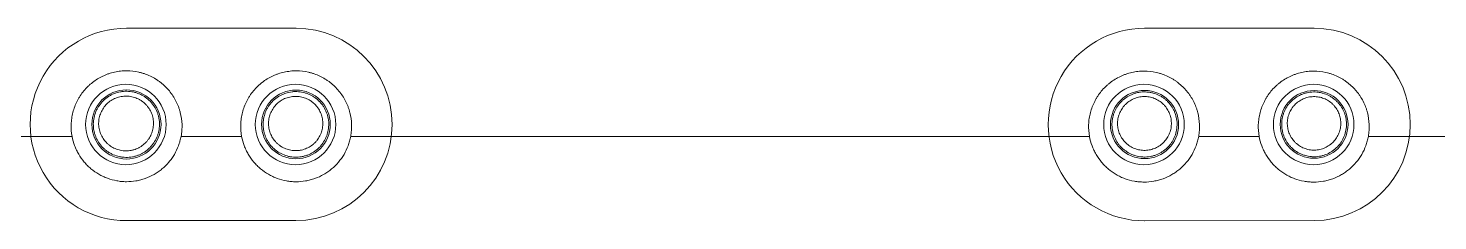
# Model space of a CAD drawing. Header units: inches. Extents: x 3778 to 56227, y -16914 to 35091.
# Drawn here: x 36270.55 to 36295.57, y -5161.05 to -5157.63 of the extents above; entities that cross this region are included whole.
import ezdxf

# ---------------------------------------------------------------- set-up
doc = ezdxf.new("R2010")
doc.units = ezdxf.units.IN
doc.header["$LTSCALE"] = 100
doc.header["$MEASUREMENT"] = 0
doc.layers.add('2-con', color=2, linetype='Continuous')
doc.layers.add('mark-B', color=2, linetype='Continuous', lineweight=20)

# ---------------------------------------------------------------- blocks, each defined once
blk = doc.blocks.new('무풍1way 일반')
at = {"layer": 'mark-B'}
for p, q in [((530.171, -459.67), (533.181, -459.665)), ((548.247, -459.67), (551.257, -459.669)), ((533.183, -463.085), (530.173, -463.084)), ((551.256, -463.086), (548.246, -463.084))]:
    blk.add_line(p, q, dxfattribs=at)
for centre, radius in [((530.18, -461.376), 0.715), ((530.18, -461.376), 0.715), ((530.18, -461.376), 0.715), ((530.18, -461.376), 0.715), ((533.193, -461.376), 0.715), ((533.193, -461.376), 0.715), ((533.193, -461.376), 0.715), ((533.193, -461.376), 0.715), ((548.255, -461.376), 0.715), ((548.255, -461.376), 0.715), ((548.255, -461.376), 0.715), ((548.255, -461.376), 0.715), ((551.267, -461.376), 0.715), ((551.267, -461.376), 0.715), ((551.267, -461.376), 0.715), ((551.267, -461.376), 0.715), ((530.173, -461.377), 0.602), ((533.183, -461.375), 0.605), ((548.248, -461.377), 0.61), ((551.257, -461.377), 0.614)]:
    blk.add_circle(centre, radius, dxfattribs=at)
for centre, radius, start, end in [((530.173, -461.377), 1.707, 90.0843, 269.9808), ((533.183, -461.375), 1.71, 269.9808, 90.0843), ((548.248, -461.377), 1.707, 90.0169, 269.9543), ((551.257, -461.377), 1.709, 269.9543, 90.0169)]:
    blk.add_arc(centre, radius, start, end, dxfattribs=at)
for points, knots in [([(529.21, -461.163), (529.215, -461.135), (529.224, -461.094), (529.236, -461.053), (529.245, -461.026), (529.25, -461.012), (529.274, -460.945), (529.298, -460.894), (529.341, -460.82), (529.364, -460.784), (529.389, -460.75), (529.407, -460.727), (529.416, -460.716), (529.462, -460.661), (529.502, -460.621), (529.567, -460.566), (529.59, -460.548), (529.637, -460.515), (529.661, -460.5), (529.736, -460.457), (529.788, -460.432), (529.869, -460.403), (529.896, -460.394), (529.938, -460.383), (529.952, -460.38), (529.98, -460.373), (529.994, -460.371), (530.065, -460.358), (530.122, -460.353), (530.208, -460.353), (530.237, -460.355), (530.28, -460.358), (530.295, -460.36), (530.323, -460.364), (530.338, -460.366), (530.408, -460.379), (530.464, -460.394), (530.544, -460.423), (530.571, -460.434), (530.623, -460.459), (530.649, -460.472), (530.723, -460.515), (530.769, -460.548), (530.835, -460.603), (530.856, -460.622), (530.896, -460.663), (530.916, -460.684), (530.97, -460.75), (531.003, -460.796), (531.045, -460.87), (531.059, -460.895), (531.083, -460.947), (531.094, -460.973), (531.123, -461.053), (531.138, -461.107), (531.148, -461.163)], [0, 0, 0, 0, 0.03125, 0.046875, 0.046875, 0.0625, 0.0625, 0.125, 0.125, 0.15625, 0.171875, 0.171875, 0.1875, 0.1875, 0.25, 0.25, 0.28125, 0.28125, 0.3125, 0.3125, 0.375, 0.375, 0.40625, 0.40625, 0.421875, 0.421875, 0.4375, 0.4375, 0.5, 0.5, 0.53125, 0.53125, 0.546875, 0.546875, 0.5625, 0.5625, 0.625, 0.625, 0.65625, 0.65625, 0.6875, 0.6875, 0.75, 0.75, 0.78125, 0.78125, 0.8125, 0.8125, 0.875, 0.875, 0.90625, 0.90625, 0.9375, 0.9375, 1, 1, 1, 1]), ([(529.21, -461.163), (529.215, -461.135), (529.224, -461.094), (529.236, -461.053), (529.245, -461.026), (529.25, -461.012), (529.274, -460.945), (529.298, -460.894), (529.341, -460.82), (529.364, -460.784), (529.389, -460.75), (529.407, -460.727), (529.416, -460.716), (529.462, -460.661), (529.502, -460.621), (529.567, -460.566), (529.59, -460.548), (529.637, -460.515), (529.661, -460.5), (529.736, -460.457), (529.788, -460.432), (529.869, -460.403), (529.896, -460.394), (529.938, -460.383), (529.952, -460.38), (529.98, -460.373), (529.994, -460.371), (530.065, -460.358), (530.122, -460.353), (530.208, -460.353), (530.237, -460.355), (530.28, -460.358), (530.295, -460.36), (530.323, -460.364), (530.338, -460.366), (530.408, -460.379), (530.464, -460.394), (530.544, -460.423), (530.571, -460.434), (530.623, -460.459), (530.649, -460.472), (530.723, -460.515), (530.769, -460.548), (530.835, -460.603), (530.856, -460.622), (530.896, -460.663), (530.916, -460.684), (530.97, -460.75), (531.003, -460.796), (531.045, -460.87), (531.059, -460.895), (531.083, -460.947), (531.094, -460.973), (531.123, -461.053), (531.138, -461.107), (531.148, -461.163)], [0, 0, 0, 0, 0.03125, 0.046875, 0.046875, 0.0625, 0.0625, 0.125, 0.125, 0.15625, 0.171875, 0.171875, 0.1875, 0.1875, 0.25, 0.25, 0.28125, 0.28125, 0.3125, 0.3125, 0.375, 0.375, 0.40625, 0.40625, 0.421875, 0.421875, 0.4375, 0.4375, 0.5, 0.5, 0.53125, 0.53125, 0.546875, 0.546875, 0.5625, 0.5625, 0.625, 0.625, 0.65625, 0.65625, 0.6875, 0.6875, 0.75, 0.75, 0.78125, 0.78125, 0.8125, 0.8125, 0.875, 0.875, 0.90625, 0.90625, 0.9375, 0.9375, 1, 1, 1, 1]), ([(532.222, -461.163), (532.227, -461.135), (532.237, -461.094), (532.249, -461.053), (532.257, -461.026), (532.262, -461.012), (532.286, -460.945), (532.311, -460.894), (532.353, -460.82), (532.376, -460.784), (532.401, -460.75), (532.419, -460.727), (532.428, -460.716), (532.474, -460.661), (532.514, -460.621), (532.58, -460.566), (532.602, -460.548), (532.649, -460.516), (532.674, -460.5), (532.748, -460.457), (532.8, -460.433), (532.881, -460.403), (532.908, -460.395), (532.95, -460.383), (532.964, -460.38), (532.992, -460.374), (533.007, -460.371), (533.077, -460.358), (533.134, -460.353), (533.22, -460.354), (533.249, -460.355), (533.292, -460.359), (533.307, -460.36), (533.336, -460.364), (533.35, -460.366), (533.42, -460.379), (533.476, -460.394), (533.556, -460.423), (533.583, -460.434), (533.635, -460.459), (533.661, -460.472), (533.735, -460.515), (533.781, -460.548), (533.847, -460.603), (533.868, -460.623), (533.908, -460.663), (533.928, -460.684), (533.982, -460.75), (534.015, -460.796), (534.057, -460.87), (534.071, -460.895), (534.095, -460.947), (534.106, -460.973), (534.135, -461.053), (534.15, -461.107), (534.16, -461.163)], [0, 0, 0, 0, 0.03125, 0.046875, 0.046875, 0.0625, 0.0625, 0.125, 0.125, 0.15625, 0.171875, 0.171875, 0.1875, 0.1875, 0.25, 0.25, 0.28125, 0.28125, 0.3125, 0.3125, 0.375, 0.375, 0.40625, 0.40625, 0.421875, 0.421875, 0.4375, 0.4375, 0.5, 0.5, 0.53125, 0.53125, 0.546875, 0.546875, 0.5625, 0.5625, 0.625, 0.625, 0.65625, 0.65625, 0.6875, 0.6875, 0.75, 0.75, 0.78125, 0.78125, 0.8125, 0.8125, 0.875, 0.875, 0.90625, 0.90625, 0.9375, 0.9375, 1, 1, 1, 1]), ([(532.222, -461.163), (532.227, -461.135), (532.237, -461.094), (532.249, -461.053), (532.257, -461.026), (532.262, -461.012), (532.286, -460.945), (532.311, -460.894), (532.353, -460.82), (532.376, -460.784), (532.401, -460.75), (532.419, -460.727), (532.428, -460.716), (532.474, -460.661), (532.514, -460.621), (532.58, -460.566), (532.602, -460.548), (532.649, -460.516), (532.674, -460.5), (532.748, -460.457), (532.8, -460.433), (532.881, -460.403), (532.908, -460.395), (532.95, -460.383), (532.964, -460.38), (532.992, -460.374), (533.007, -460.371), (533.077, -460.358), (533.134, -460.353), (533.22, -460.354), (533.249, -460.355), (533.292, -460.359), (533.307, -460.36), (533.336, -460.364), (533.35, -460.366), (533.42, -460.379), (533.476, -460.394), (533.556, -460.423), (533.583, -460.434), (533.635, -460.459), (533.661, -460.472), (533.735, -460.515), (533.781, -460.548), (533.847, -460.603), (533.868, -460.623), (533.908, -460.663), (533.928, -460.684), (533.982, -460.75), (534.015, -460.796), (534.057, -460.87), (534.071, -460.895), (534.095, -460.947), (534.106, -460.973), (534.135, -461.053), (534.15, -461.107), (534.16, -461.163)], [0, 0, 0, 0, 0.03125, 0.046875, 0.046875, 0.0625, 0.0625, 0.125, 0.125, 0.15625, 0.171875, 0.171875, 0.1875, 0.1875, 0.25, 0.25, 0.28125, 0.28125, 0.3125, 0.3125, 0.375, 0.375, 0.40625, 0.40625, 0.421875, 0.421875, 0.4375, 0.4375, 0.5, 0.5, 0.53125, 0.53125, 0.546875, 0.546875, 0.5625, 0.5625, 0.625, 0.625, 0.65625, 0.65625, 0.6875, 0.6875, 0.75, 0.75, 0.78125, 0.78125, 0.8125, 0.8125, 0.875, 0.875, 0.90625, 0.90625, 0.9375, 0.9375, 1, 1, 1, 1]), ([(547.276, -461.163), (547.282, -461.135), (547.291, -461.094), (547.303, -461.053), (547.312, -461.026), (547.317, -461.012), (547.342, -460.945), (547.366, -460.894), (547.409, -460.821), (547.425, -460.797), (547.458, -460.751), (547.475, -460.728), (547.531, -460.662), (547.571, -460.622), (547.637, -460.568), (547.66, -460.551), (547.695, -460.526), (547.707, -460.518), (547.731, -460.503), (547.744, -460.495), (547.806, -460.46), (547.858, -460.436), (547.938, -460.407), (547.965, -460.399), (548.007, -460.388), (548.021, -460.384), (548.049, -460.378), (548.063, -460.376), (548.134, -460.364), (548.191, -460.359), (548.276, -460.359), (548.305, -460.361), (548.362, -460.366), (548.39, -460.37), (548.474, -460.385), (548.529, -460.4), (548.609, -460.429), (548.635, -460.44), (548.687, -460.464), (548.713, -460.478), (548.786, -460.52), (548.832, -460.553), (548.897, -460.607), (548.918, -460.626), (548.959, -460.667), (548.978, -460.688), (549.033, -460.752), (549.065, -460.798), (549.108, -460.871), (549.121, -460.896), (549.146, -460.948), (549.157, -460.974), (549.186, -461.053), (549.201, -461.107), (549.212, -461.163)], [0, 0, 0, 0, 0.03125, 0.046875, 0.046875, 0.0625, 0.0625, 0.125, 0.125, 0.15625, 0.15625, 0.1875, 0.1875, 0.25, 0.25, 0.28125, 0.28125, 0.296875, 0.296875, 0.3125, 0.3125, 0.375, 0.375, 0.40625, 0.40625, 0.421875, 0.421875, 0.4375, 0.4375, 0.5, 0.5, 0.53125, 0.53125, 0.5625, 0.5625, 0.625, 0.625, 0.65625, 0.65625, 0.6875, 0.6875, 0.75, 0.75, 0.78125, 0.78125, 0.8125, 0.8125, 0.875, 0.875, 0.90625, 0.90625, 0.9375, 0.9375, 1, 1, 1, 1]), ([(547.276, -461.163), (547.282, -461.135), (547.291, -461.094), (547.303, -461.053), (547.312, -461.026), (547.317, -461.012), (547.342, -460.945), (547.366, -460.894), (547.409, -460.821), (547.425, -460.797), (547.458, -460.751), (547.475, -460.728), (547.531, -460.662), (547.571, -460.622), (547.637, -460.568), (547.66, -460.551), (547.695, -460.526), (547.707, -460.518), (547.731, -460.503), (547.744, -460.495), (547.806, -460.46), (547.858, -460.436), (547.938, -460.407), (547.965, -460.399), (548.007, -460.388), (548.021, -460.384), (548.049, -460.378), (548.063, -460.376), (548.134, -460.364), (548.191, -460.359), (548.276, -460.359), (548.305, -460.361), (548.362, -460.366), (548.39, -460.37), (548.474, -460.385), (548.529, -460.4), (548.609, -460.429), (548.635, -460.44), (548.687, -460.464), (548.713, -460.478), (548.786, -460.52), (548.832, -460.553), (548.897, -460.607), (548.918, -460.626), (548.959, -460.667), (548.978, -460.688), (549.033, -460.752), (549.065, -460.798), (549.108, -460.871), (549.121, -460.896), (549.146, -460.948), (549.157, -460.974), (549.186, -461.053), (549.201, -461.107), (549.212, -461.163)], [0, 0, 0, 0, 0.03125, 0.046875, 0.046875, 0.0625, 0.0625, 0.125, 0.125, 0.15625, 0.15625, 0.1875, 0.1875, 0.25, 0.25, 0.28125, 0.28125, 0.296875, 0.296875, 0.3125, 0.3125, 0.375, 0.375, 0.40625, 0.40625, 0.421875, 0.421875, 0.4375, 0.4375, 0.5, 0.5, 0.53125, 0.53125, 0.5625, 0.5625, 0.625, 0.625, 0.65625, 0.65625, 0.6875, 0.6875, 0.75, 0.75, 0.78125, 0.78125, 0.8125, 0.8125, 0.875, 0.875, 0.90625, 0.90625, 0.9375, 0.9375, 1, 1, 1, 1]), ([(550.287, -461.163), (550.292, -461.135), (550.302, -461.094), (550.314, -461.053), (550.323, -461.026), (550.328, -461.012), (550.353, -460.945), (550.377, -460.894), (550.42, -460.821), (550.436, -460.797), (550.469, -460.751), (550.486, -460.728), (550.542, -460.662), (550.582, -460.623), (550.648, -460.568), (550.671, -460.551), (550.706, -460.526), (550.718, -460.518), (550.743, -460.503), (550.755, -460.496), (550.817, -460.46), (550.869, -460.437), (550.949, -460.408), (550.977, -460.399), (551.018, -460.388), (551.033, -460.385), (551.061, -460.379), (551.075, -460.376), (551.145, -460.364), (551.202, -460.36), (551.287, -460.36), (551.316, -460.361), (551.373, -460.367), (551.401, -460.371), (551.485, -460.386), (551.54, -460.401), (551.62, -460.43), (551.646, -460.441), (551.698, -460.465), (551.723, -460.478), (551.797, -460.521), (551.843, -460.553), (551.908, -460.608), (551.929, -460.627), (551.969, -460.667), (551.988, -460.688), (552.043, -460.753), (552.075, -460.799), (552.118, -460.871), (552.131, -460.897), (552.156, -460.948), (552.167, -460.974), (552.196, -461.053), (552.211, -461.107), (552.222, -461.163)], [0, 0, 0, 0, 0.03125, 0.046875, 0.046875, 0.0625, 0.0625, 0.125, 0.125, 0.15625, 0.15625, 0.1875, 0.1875, 0.25, 0.25, 0.28125, 0.28125, 0.296875, 0.296875, 0.3125, 0.3125, 0.375, 0.375, 0.40625, 0.40625, 0.421875, 0.421875, 0.4375, 0.4375, 0.5, 0.5, 0.53125, 0.53125, 0.5625, 0.5625, 0.625, 0.625, 0.65625, 0.65625, 0.6875, 0.6875, 0.75, 0.75, 0.78125, 0.78125, 0.8125, 0.8125, 0.875, 0.875, 0.90625, 0.90625, 0.9375, 0.9375, 1, 1, 1, 1]), ([(550.287, -461.163), (550.292, -461.135), (550.302, -461.094), (550.314, -461.053), (550.323, -461.026), (550.328, -461.012), (550.353, -460.945), (550.377, -460.894), (550.42, -460.821), (550.436, -460.797), (550.469, -460.751), (550.486, -460.728), (550.542, -460.662), (550.582, -460.623), (550.648, -460.568), (550.671, -460.551), (550.706, -460.526), (550.718, -460.518), (550.743, -460.503), (550.755, -460.496), (550.817, -460.46), (550.869, -460.437), (550.949, -460.408), (550.977, -460.399), (551.018, -460.388), (551.033, -460.385), (551.061, -460.379), (551.075, -460.376), (551.145, -460.364), (551.202, -460.36), (551.287, -460.36), (551.316, -460.361), (551.373, -460.367), (551.401, -460.371), (551.485, -460.386), (551.54, -460.401), (551.62, -460.43), (551.646, -460.441), (551.698, -460.465), (551.723, -460.478), (551.797, -460.521), (551.843, -460.553), (551.908, -460.608), (551.929, -460.627), (551.969, -460.667), (551.988, -460.688), (552.043, -460.753), (552.075, -460.799), (552.118, -460.871), (552.131, -460.897), (552.156, -460.948), (552.167, -460.974), (552.196, -461.053), (552.211, -461.107), (552.222, -461.163)], [0, 0, 0, 0, 0.03125, 0.046875, 0.046875, 0.0625, 0.0625, 0.125, 0.125, 0.15625, 0.15625, 0.1875, 0.1875, 0.25, 0.25, 0.28125, 0.28125, 0.296875, 0.296875, 0.3125, 0.3125, 0.375, 0.375, 0.40625, 0.40625, 0.421875, 0.421875, 0.4375, 0.4375, 0.5, 0.5, 0.53125, 0.53125, 0.5625, 0.5625, 0.625, 0.625, 0.65625, 0.65625, 0.6875, 0.6875, 0.75, 0.75, 0.78125, 0.78125, 0.8125, 0.8125, 0.875, 0.875, 0.90625, 0.90625, 0.9375, 0.9375, 1, 1, 1, 1]), ([(529.734, -461.75), (529.71, -461.721), (529.689, -461.69), (529.661, -461.641), (529.653, -461.624), (529.638, -461.589), (529.631, -461.571), (529.614, -461.518), (529.606, -461.482), (529.6, -461.426), (529.599, -461.407), (529.598, -461.369), (529.599, -461.351), (529.603, -461.295), (529.61, -461.258), (529.63, -461.185), (529.644, -461.151), (529.669, -461.101), (529.679, -461.084), (529.699, -461.053), (529.71, -461.037), (529.745, -460.993), (529.771, -460.966), (529.814, -460.929), (529.829, -460.917), (529.86, -460.896), (529.876, -460.886), (529.925, -460.858), (529.96, -460.843), (530.014, -460.825), (530.032, -460.82), (530.069, -460.812), (530.106, -460.806), (530.144, -460.803), (530.172, -460.803), (530.182, -460.803), (530.201, -460.804), (530.21, -460.804), (530.258, -460.808), (530.295, -460.815), (530.349, -460.83), (530.367, -460.836), (530.394, -460.847), (530.403, -460.85), (530.42, -460.858), (530.428, -460.862), (530.47, -460.884), (530.502, -460.904), (530.546, -460.94), (530.56, -460.952), (530.588, -460.979), (530.6, -460.992), (530.625, -461.021), (530.636, -461.036), (530.658, -461.067), (530.668, -461.083), (530.695, -461.132), (530.71, -461.167), (530.727, -461.22), (530.732, -461.239), (530.74, -461.275), (530.746, -461.312), (530.748, -461.349), (530.749, -461.387), (530.748, -461.406), (530.744, -461.462), (530.737, -461.498), (530.722, -461.552), (530.716, -461.57), (530.702, -461.605), (530.694, -461.623), (530.669, -461.673), (530.649, -461.704), (530.614, -461.749), (530.601, -461.763), (530.575, -461.79), (530.562, -461.803), (530.519, -461.84), (530.488, -461.861), (530.438, -461.889), (530.421, -461.898), (530.387, -461.913), (530.352, -461.926), (530.315, -461.936), (530.278, -461.944), (530.259, -461.947), (530.203, -461.954), (530.165, -461.955), (530.118, -461.951), (530.109, -461.95), (530.09, -461.947), (530.08, -461.946), (530.052, -461.941), (530.034, -461.936), (529.979, -461.921), (529.944, -461.907), (529.902, -461.885), (529.894, -461.881), (529.877, -461.871), (529.853, -461.856), (529.815, -461.829), (529.787, -461.804), (529.76, -461.778), (529.747, -461.764), (529.734, -461.75)], [0, 0, 0, 0, 0.03125, 0.03125, 0.046875, 0.046875, 0.0625, 0.0625, 0.09375, 0.09375, 0.109375, 0.109375, 0.125, 0.125, 0.15625, 0.15625, 0.1875, 0.1875, 0.203125, 0.203125, 0.21875, 0.21875, 0.25, 0.25, 0.265625, 0.265625, 0.28125, 0.28125, 0.3125, 0.3125, 0.328125, 0.328125, 0.34375, 0.359375, 0.359375, 0.367188, 0.367188, 0.375, 0.375, 0.40625, 0.40625, 0.421875, 0.421875, 0.429688, 0.429688, 0.4375, 0.4375, 0.46875, 0.46875, 0.484375, 0.484375, 0.5, 0.5, 0.515625, 0.515625, 0.53125, 0.53125, 0.5625, 0.5625, 0.578125, 0.578125, 0.59375, 0.609375, 0.609375, 0.625, 0.625, 0.65625, 0.65625, 0.671875, 0.671875, 0.6875, 0.6875, 0.71875, 0.71875, 0.734375, 0.734375, 0.75, 0.75, 0.78125, 0.78125, 0.796875, 0.796875, 0.8125, 0.828125, 0.828125, 0.84375, 0.84375, 0.875, 0.875, 0.882813, 0.882813, 0.890625, 0.890625, 0.90625, 0.90625, 0.9375, 0.9375, 0.945313, 0.945313, 0.953125, 0.96875, 0.984375, 0.984375, 1, 1, 1, 1]), ([(529.811, -461.703), (529.822, -461.715), (529.832, -461.726), (529.855, -461.748), (529.878, -461.768), (529.903, -461.786), (529.929, -461.803), (529.943, -461.811), (529.985, -461.833), (530.014, -461.844), (530.059, -461.857), (530.074, -461.861), (530.105, -461.866), (530.121, -461.868), (530.167, -461.872), (530.199, -461.871), (530.245, -461.866), (530.261, -461.863), (530.292, -461.856), (530.322, -461.848), (530.351, -461.837), (530.379, -461.825), (530.393, -461.817), (530.435, -461.794), (530.46, -461.776), (530.495, -461.746), (530.506, -461.735), (530.528, -461.713), (530.538, -461.701), (530.567, -461.664), (530.584, -461.638), (530.605, -461.597), (530.611, -461.583), (530.622, -461.554), (530.627, -461.539), (530.64, -461.495), (530.645, -461.464), (530.649, -461.418), (530.649, -461.403), (530.648, -461.372), (530.646, -461.341), (530.641, -461.311), (530.635, -461.281), (530.631, -461.266), (530.617, -461.221), (530.604, -461.193), (530.582, -461.153), (530.574, -461.139), (530.556, -461.114), (530.547, -461.101), (530.527, -461.078), (530.516, -461.066), (530.494, -461.044), (530.482, -461.034), (530.445, -461.005), (530.419, -460.988), (530.378, -460.967), (530.363, -460.96), (530.334, -460.949), (530.319, -460.944), (530.274, -460.931), (530.244, -460.925), (530.196, -460.921), (530.181, -460.921), (530.149, -460.922), (530.118, -460.924), (530.087, -460.929), (530.057, -460.936), (530.041, -460.94), (529.997, -460.954), (529.968, -460.967), (529.928, -460.99), (529.914, -460.998), (529.889, -461.016), (529.876, -461.026), (529.841, -461.056), (529.82, -461.079), (529.791, -461.115), (529.782, -461.128), (529.765, -461.154), (529.757, -461.168), (529.737, -461.209), (529.725, -461.238), (529.709, -461.298), (529.703, -461.328), (529.7, -461.374), (529.699, -461.389), (529.7, -461.42), (529.701, -461.436), (529.706, -461.482), (529.713, -461.512), (529.727, -461.556), (529.732, -461.57), (529.744, -461.599), (529.751, -461.613), (529.774, -461.653), (529.791, -461.679), (529.811, -461.703)], [0, 0, 0, 0, 0.015625, 0.015625, 0.03125, 0.046875, 0.046875, 0.0625, 0.0625, 0.09375, 0.09375, 0.109375, 0.109375, 0.125, 0.125, 0.15625, 0.15625, 0.171875, 0.171875, 0.1875, 0.203125, 0.203125, 0.21875, 0.21875, 0.25, 0.25, 0.265625, 0.265625, 0.28125, 0.28125, 0.3125, 0.3125, 0.328125, 0.328125, 0.34375, 0.34375, 0.375, 0.375, 0.390625, 0.390625, 0.40625, 0.421875, 0.421875, 0.4375, 0.4375, 0.46875, 0.46875, 0.484375, 0.484375, 0.5, 0.5, 0.515625, 0.515625, 0.53125, 0.53125, 0.5625, 0.5625, 0.578125, 0.578125, 0.59375, 0.59375, 0.625, 0.625, 0.640625, 0.640625, 0.65625, 0.671875, 0.671875, 0.6875, 0.6875, 0.71875, 0.71875, 0.734375, 0.734375, 0.75, 0.75, 0.78125, 0.78125, 0.796875, 0.796875, 0.8125, 0.8125, 0.84375, 0.84375, 0.875, 0.875, 0.890625, 0.890625, 0.90625, 0.90625, 0.9375, 0.9375, 0.953125, 0.953125, 0.96875, 0.96875, 1, 1, 1, 1]), ([(532.744, -461.752), (532.719, -461.723), (532.698, -461.692), (532.67, -461.643), (532.662, -461.626), (532.646, -461.591), (532.64, -461.573), (532.622, -461.52), (532.614, -461.483), (532.607, -461.427), (532.606, -461.408), (532.605, -461.37), (532.606, -461.352), (532.61, -461.296), (532.616, -461.259), (532.636, -461.185), (532.65, -461.15), (532.675, -461.1), (532.685, -461.084), (532.705, -461.052), (532.716, -461.036), (532.751, -460.991), (532.777, -460.964), (532.82, -460.927), (532.835, -460.915), (532.866, -460.893), (532.882, -460.883), (532.931, -460.855), (532.966, -460.839), (533.02, -460.821), (533.039, -460.816), (533.076, -460.808), (533.113, -460.802), (533.151, -460.799), (533.18, -460.798), (533.189, -460.798), (533.208, -460.799), (533.218, -460.799), (533.266, -460.803), (533.303, -460.809), (533.358, -460.825), (533.376, -460.831), (533.402, -460.841), (533.411, -460.845), (533.429, -460.853), (533.437, -460.857), (533.479, -460.878), (533.511, -460.899), (533.556, -460.934), (533.57, -460.946), (533.598, -460.973), (533.611, -460.986), (533.636, -461.015), (533.647, -461.031), (533.669, -461.062), (533.679, -461.078), (533.706, -461.127), (533.721, -461.161), (533.739, -461.215), (533.744, -461.233), (533.752, -461.27), (533.758, -461.307), (533.761, -461.345), (533.762, -461.382), (533.762, -461.401), (533.757, -461.458), (533.751, -461.495), (533.736, -461.549), (533.73, -461.567), (533.716, -461.602), (533.708, -461.62), (533.683, -461.67), (533.663, -461.702), (533.628, -461.747), (533.616, -461.761), (533.589, -461.789), (533.576, -461.802), (533.533, -461.839), (533.502, -461.861), (533.452, -461.889), (533.435, -461.897), (533.4, -461.913), (533.365, -461.926), (533.329, -461.937), (533.291, -461.945), (533.272, -461.948), (533.216, -461.955), (533.178, -461.956), (533.13, -461.952), (533.121, -461.951), (533.102, -461.949), (533.092, -461.948), (533.064, -461.943), (533.046, -461.938), (532.991, -461.923), (532.956, -461.909), (532.913, -461.888), (532.905, -461.883), (532.888, -461.874), (532.864, -461.859), (532.825, -461.832), (532.797, -461.807), (532.769, -461.781), (532.756, -461.767), (532.744, -461.752)], [0, 0, 0, 0, 0.03125, 0.03125, 0.046875, 0.046875, 0.0625, 0.0625, 0.09375, 0.09375, 0.109375, 0.109375, 0.125, 0.125, 0.15625, 0.15625, 0.1875, 0.1875, 0.203125, 0.203125, 0.21875, 0.21875, 0.25, 0.25, 0.265625, 0.265625, 0.28125, 0.28125, 0.3125, 0.3125, 0.328125, 0.328125, 0.34375, 0.359375, 0.359375, 0.367188, 0.367188, 0.375, 0.375, 0.40625, 0.40625, 0.421875, 0.421875, 0.429688, 0.429688, 0.4375, 0.4375, 0.46875, 0.46875, 0.484375, 0.484375, 0.5, 0.5, 0.515625, 0.515625, 0.53125, 0.53125, 0.5625, 0.5625, 0.578125, 0.578125, 0.59375, 0.609375, 0.609375, 0.625, 0.625, 0.65625, 0.65625, 0.671875, 0.671875, 0.6875, 0.6875, 0.71875, 0.71875, 0.734375, 0.734375, 0.75, 0.75, 0.78125, 0.78125, 0.796875, 0.796875, 0.8125, 0.828125, 0.828125, 0.84375, 0.84375, 0.875, 0.875, 0.882813, 0.882813, 0.890625, 0.890625, 0.90625, 0.90625, 0.9375, 0.9375, 0.945313, 0.945313, 0.953125, 0.96875, 0.984375, 0.984375, 1, 1, 1, 1]), ([(532.821, -461.705), (532.831, -461.717), (532.842, -461.728), (532.864, -461.75), (532.888, -461.77), (532.913, -461.788), (532.94, -461.805), (532.954, -461.813), (532.996, -461.835), (533.025, -461.846), (533.07, -461.859), (533.086, -461.862), (533.117, -461.868), (533.133, -461.87), (533.18, -461.873), (533.211, -461.872), (533.258, -461.867), (533.274, -461.864), (533.305, -461.857), (533.335, -461.849), (533.364, -461.837), (533.393, -461.824), (533.407, -461.817), (533.448, -461.794), (533.474, -461.776), (533.509, -461.745), (533.52, -461.734), (533.542, -461.711), (533.552, -461.699), (533.581, -461.662), (533.598, -461.636), (533.618, -461.594), (533.625, -461.58), (533.636, -461.551), (533.641, -461.536), (533.653, -461.491), (533.658, -461.461), (533.662, -461.414), (533.662, -461.399), (533.662, -461.367), (533.659, -461.337), (533.654, -461.306), (533.648, -461.276), (533.643, -461.261), (533.629, -461.216), (533.616, -461.188), (533.594, -461.147), (533.585, -461.134), (533.568, -461.108), (533.558, -461.096), (533.538, -461.072), (533.527, -461.061), (533.504, -461.039), (533.492, -461.028), (533.455, -460.999), (533.429, -460.982), (533.387, -460.961), (533.373, -460.955), (533.343, -460.943), (533.328, -460.938), (533.283, -460.925), (533.252, -460.92), (533.204, -460.916), (533.189, -460.916), (533.157, -460.917), (533.126, -460.919), (533.095, -460.924), (533.064, -460.931), (533.049, -460.936), (533.004, -460.951), (532.975, -460.963), (532.934, -460.987), (532.921, -460.995), (532.895, -461.013), (532.883, -461.023), (532.847, -461.054), (532.826, -461.076), (532.797, -461.114), (532.788, -461.126), (532.771, -461.153), (532.764, -461.166), (532.743, -461.208), (532.732, -461.237), (532.715, -461.297), (532.71, -461.328), (532.707, -461.374), (532.706, -461.39), (532.707, -461.421), (532.708, -461.436), (532.714, -461.483), (532.72, -461.513), (532.735, -461.557), (532.74, -461.572), (532.753, -461.6), (532.76, -461.614), (532.783, -461.655), (532.8, -461.681), (532.821, -461.705)], [0, 0, 0, 0, 0.015625, 0.015625, 0.03125, 0.046875, 0.046875, 0.0625, 0.0625, 0.09375, 0.09375, 0.109375, 0.109375, 0.125, 0.125, 0.15625, 0.15625, 0.171875, 0.171875, 0.1875, 0.203125, 0.203125, 0.21875, 0.21875, 0.25, 0.25, 0.265625, 0.265625, 0.28125, 0.28125, 0.3125, 0.3125, 0.328125, 0.328125, 0.34375, 0.34375, 0.375, 0.375, 0.390625, 0.390625, 0.40625, 0.421875, 0.421875, 0.4375, 0.4375, 0.46875, 0.46875, 0.484375, 0.484375, 0.5, 0.5, 0.515625, 0.515625, 0.53125, 0.53125, 0.5625, 0.5625, 0.578125, 0.578125, 0.59375, 0.59375, 0.625, 0.625, 0.640625, 0.640625, 0.65625, 0.671875, 0.671875, 0.6875, 0.6875, 0.71875, 0.71875, 0.734375, 0.734375, 0.75, 0.75, 0.78125, 0.78125, 0.796875, 0.796875, 0.8125, 0.8125, 0.84375, 0.84375, 0.875, 0.875, 0.890625, 0.890625, 0.90625, 0.90625, 0.9375, 0.9375, 0.953125, 0.953125, 0.96875, 0.96875, 1, 1, 1, 1]), ([(547.888, -461.836), (547.858, -461.812), (547.83, -461.785), (547.793, -461.742), (547.781, -461.727), (547.759, -461.696), (547.749, -461.68), (547.722, -461.63), (547.706, -461.595), (547.689, -461.541), (547.684, -461.523), (547.675, -461.486), (547.672, -461.467), (547.665, -461.411), (547.664, -461.373), (547.67, -461.296), (547.677, -461.259), (547.692, -461.204), (547.698, -461.186), (547.711, -461.151), (547.719, -461.133), (547.745, -461.082), (547.765, -461.05), (547.8, -461.005), (547.813, -460.99), (547.84, -460.962), (547.853, -460.949), (547.897, -460.912), (547.928, -460.89), (547.978, -460.861), (547.995, -460.853), (548.03, -460.837), (548.066, -460.824), (548.103, -460.814), (548.131, -460.807), (548.14, -460.805), (548.159, -460.802), (548.169, -460.801), (548.217, -460.795), (548.255, -460.794), (548.312, -460.799), (548.331, -460.801), (548.359, -460.806), (548.369, -460.808), (548.387, -460.812), (548.397, -460.815), (548.442, -460.827), (548.478, -460.841), (548.529, -460.867), (548.546, -460.877), (548.578, -460.897), (548.593, -460.909), (548.624, -460.932), (548.638, -460.945), (548.666, -460.971), (548.679, -460.985), (548.715, -461.028), (548.737, -461.059), (548.765, -461.109), (548.774, -461.126), (548.789, -461.161), (548.802, -461.196), (548.812, -461.233), (548.821, -461.27), (548.824, -461.289), (548.831, -461.346), (548.832, -461.383), (548.828, -461.44), (548.825, -461.459), (548.819, -461.497), (548.814, -461.515), (548.799, -461.57), (548.786, -461.606), (548.76, -461.657), (548.75, -461.674), (548.73, -461.706), (548.719, -461.721), (548.684, -461.766), (548.658, -461.794), (548.599, -461.844), (548.568, -461.866), (548.518, -461.894), (548.501, -461.903), (548.466, -461.918), (548.448, -461.925), (548.393, -461.943), (548.356, -461.952), (548.308, -461.957), (548.299, -461.958), (548.28, -461.96), (548.27, -461.96), (548.241, -461.961), (548.222, -461.96), (548.165, -461.956), (548.128, -461.949), (548.081, -461.936), (548.072, -461.933), (548.054, -461.927), (548.027, -461.917), (547.984, -461.898), (547.951, -461.879), (547.918, -461.859), (547.903, -461.847), (547.888, -461.836)], [0, 0, 0, 0, 0.03125, 0.03125, 0.046875, 0.046875, 0.0625, 0.0625, 0.09375, 0.09375, 0.109375, 0.109375, 0.125, 0.125, 0.15625, 0.15625, 0.1875, 0.1875, 0.203125, 0.203125, 0.21875, 0.21875, 0.25, 0.25, 0.265625, 0.265625, 0.28125, 0.28125, 0.3125, 0.3125, 0.328125, 0.328125, 0.34375, 0.359375, 0.359375, 0.367187, 0.367187, 0.375, 0.375, 0.40625, 0.40625, 0.421875, 0.421875, 0.429687, 0.429687, 0.4375, 0.4375, 0.46875, 0.46875, 0.484375, 0.484375, 0.5, 0.5, 0.515625, 0.515625, 0.53125, 0.53125, 0.5625, 0.5625, 0.578125, 0.578125, 0.59375, 0.609375, 0.609375, 0.625, 0.625, 0.65625, 0.65625, 0.671875, 0.671875, 0.6875, 0.6875, 0.71875, 0.71875, 0.734375, 0.734375, 0.75, 0.75, 0.78125, 0.78125, 0.8125, 0.8125, 0.828125, 0.828125, 0.84375, 0.84375, 0.875, 0.875, 0.882812, 0.882812, 0.890625, 0.890625, 0.90625, 0.90625, 0.9375, 0.9375, 0.945312, 0.945312, 0.953125, 0.96875, 0.984375, 0.984375, 1, 1, 1, 1]), ([(547.954, -461.772), (547.967, -461.782), (547.98, -461.791), (548.007, -461.808), (548.034, -461.824), (548.063, -461.837), (548.092, -461.848), (548.107, -461.853), (548.153, -461.866), (548.184, -461.872), (548.231, -461.875), (548.247, -461.876), (548.279, -461.875), (548.295, -461.874), (548.342, -461.868), (548.373, -461.861), (548.419, -461.846), (548.434, -461.841), (548.463, -461.828), (548.477, -461.821), (548.518, -461.797), (548.544, -461.779), (548.592, -461.737), (548.614, -461.714), (548.643, -461.677), (548.652, -461.664), (548.669, -461.637), (548.677, -461.623), (548.698, -461.581), (548.709, -461.552), (548.722, -461.506), (548.725, -461.491), (548.731, -461.46), (548.733, -461.444), (548.736, -461.397), (548.735, -461.366), (548.73, -461.319), (548.727, -461.303), (548.72, -461.273), (548.712, -461.243), (548.701, -461.213), (548.688, -461.185), (548.681, -461.171), (548.658, -461.129), (548.64, -461.104), (548.609, -461.068), (548.599, -461.057), (548.576, -461.035), (548.564, -461.024), (548.539, -461.005), (548.526, -460.996), (548.5, -460.978), (548.486, -460.971), (548.443, -460.949), (548.414, -460.938), (548.368, -460.925), (548.353, -460.921), (548.322, -460.916), (548.306, -460.914), (548.259, -460.91), (548.227, -460.911), (548.187, -460.915), (548.179, -460.917), (548.164, -460.919), (548.14, -460.924), (548.102, -460.934), (548.073, -460.946), (548.043, -460.959), (548.029, -460.966), (547.988, -460.989), (547.962, -461.008), (547.926, -461.039), (547.914, -461.05), (547.892, -461.073), (547.882, -461.085), (547.853, -461.122), (547.836, -461.149), (547.815, -461.191), (547.808, -461.206), (547.797, -461.235), (547.792, -461.25), (547.78, -461.296), (547.774, -461.326), (547.77, -461.39), (547.771, -461.421), (547.776, -461.467), (547.779, -461.483), (547.786, -461.513), (547.79, -461.529), (547.805, -461.574), (547.817, -461.602), (547.84, -461.643), (547.848, -461.656), (547.867, -461.682), (547.876, -461.695), (547.907, -461.731), (547.929, -461.752), (547.954, -461.772)], [0, 0, 0, 0, 0.015625, 0.015625, 0.03125, 0.046875, 0.046875, 0.0625, 0.0625, 0.09375, 0.09375, 0.109375, 0.109375, 0.125, 0.125, 0.15625, 0.15625, 0.171875, 0.171875, 0.1875, 0.1875, 0.21875, 0.21875, 0.25, 0.25, 0.265625, 0.265625, 0.28125, 0.28125, 0.3125, 0.3125, 0.328125, 0.328125, 0.34375, 0.34375, 0.375, 0.375, 0.390625, 0.390625, 0.40625, 0.421875, 0.421875, 0.4375, 0.4375, 0.46875, 0.46875, 0.484375, 0.484375, 0.5, 0.5, 0.515625, 0.515625, 0.53125, 0.53125, 0.5625, 0.5625, 0.578125, 0.578125, 0.59375, 0.59375, 0.625, 0.625, 0.632813, 0.632813, 0.640625, 0.65625, 0.671875, 0.671875, 0.6875, 0.6875, 0.71875, 0.71875, 0.734375, 0.734375, 0.75, 0.75, 0.78125, 0.78125, 0.796875, 0.796875, 0.8125, 0.8125, 0.84375, 0.84375, 0.875, 0.875, 0.890625, 0.890625, 0.90625, 0.90625, 0.9375, 0.9375, 0.953125, 0.953125, 0.96875, 0.96875, 1, 1, 1, 1]), ([(550.924, -461.862), (550.893, -461.84), (550.863, -461.815), (550.823, -461.774), (550.811, -461.759), (550.787, -461.729), (550.775, -461.714), (550.744, -461.666), (550.727, -461.632), (550.705, -461.578), (550.699, -461.56), (550.689, -461.523), (550.684, -461.505), (550.674, -461.449), (550.67, -461.411), (550.671, -461.333), (550.675, -461.295), (550.687, -461.239), (550.692, -461.221), (550.704, -461.184), (550.71, -461.166), (550.733, -461.113), (550.751, -461.079), (550.784, -461.032), (550.796, -461.016), (550.821, -460.987), (550.834, -460.972), (550.875, -460.932), (550.905, -460.908), (550.953, -460.876), (550.97, -460.866), (551.005, -460.849), (551.04, -460.833), (551.076, -460.82), (551.104, -460.812), (551.113, -460.81), (551.132, -460.805), (551.141, -460.803), (551.189, -460.794), (551.227, -460.791), (551.285, -460.792), (551.304, -460.793), (551.333, -460.796), (551.343, -460.798), (551.362, -460.801), (551.371, -460.803), (551.418, -460.813), (551.455, -460.824), (551.508, -460.847), (551.525, -460.856), (551.559, -460.875), (551.575, -460.885), (551.607, -460.907), (551.623, -460.918), (551.652, -460.943), (551.666, -460.956), (551.706, -460.997), (551.729, -461.027), (551.761, -461.076), (551.771, -461.092), (551.788, -461.126), (551.804, -461.161), (551.816, -461.197), (551.827, -461.234), (551.831, -461.253), (551.842, -461.309), (551.845, -461.347), (551.845, -461.404), (551.843, -461.424), (551.839, -461.462), (551.836, -461.481), (551.824, -461.537), (551.813, -461.574), (551.79, -461.627), (551.782, -461.644), (551.763, -461.678), (551.753, -461.694), (551.721, -461.742), (551.696, -461.771), (551.64, -461.826), (551.61, -461.85), (551.562, -461.881), (551.545, -461.891), (551.511, -461.909), (551.493, -461.917), (551.44, -461.938), (551.403, -461.949), (551.355, -461.958), (551.346, -461.959), (551.327, -461.962), (551.317, -461.963), (551.288, -461.965), (551.269, -461.966), (551.211, -461.965), (551.173, -461.961), (551.125, -461.951), (551.116, -461.948), (551.097, -461.943), (551.07, -461.935), (551.025, -461.918), (550.99, -461.902), (550.957, -461.883), (550.94, -461.873), (550.924, -461.862)], [0, 0, 0, 0, 0.03125, 0.03125, 0.046875, 0.046875, 0.0625, 0.0625, 0.09375, 0.09375, 0.109375, 0.109375, 0.125, 0.125, 0.15625, 0.15625, 0.1875, 0.1875, 0.203125, 0.203125, 0.21875, 0.21875, 0.25, 0.25, 0.265625, 0.265625, 0.28125, 0.28125, 0.3125, 0.3125, 0.328125, 0.328125, 0.34375, 0.359375, 0.359375, 0.367187, 0.367187, 0.375, 0.375, 0.40625, 0.40625, 0.421875, 0.421875, 0.429687, 0.429687, 0.4375, 0.4375, 0.46875, 0.46875, 0.484375, 0.484375, 0.5, 0.5, 0.515625, 0.515625, 0.53125, 0.53125, 0.5625, 0.5625, 0.578125, 0.578125, 0.59375, 0.609375, 0.609375, 0.625, 0.625, 0.65625, 0.65625, 0.671875, 0.671875, 0.6875, 0.6875, 0.71875, 0.71875, 0.734375, 0.734375, 0.75, 0.75, 0.78125, 0.78125, 0.8125, 0.8125, 0.828125, 0.828125, 0.84375, 0.84375, 0.875, 0.875, 0.882812, 0.882812, 0.890625, 0.890625, 0.90625, 0.90625, 0.9375, 0.9375, 0.945313, 0.945313, 0.953125, 0.96875, 0.984375, 0.984375, 1, 1, 1, 1]), ([(550.987, -461.794), (551, -461.803), (551.014, -461.812), (551.042, -461.827), (551.07, -461.841), (551.1, -461.852), (551.13, -461.862), (551.146, -461.866), (551.193, -461.876), (551.225, -461.88), (551.272, -461.881), (551.288, -461.88), (551.321, -461.877), (551.337, -461.875), (551.384, -461.866), (551.414, -461.858), (551.459, -461.84), (551.474, -461.833), (551.502, -461.818), (551.516, -461.81), (551.556, -461.784), (551.581, -461.764), (551.627, -461.719), (551.648, -461.694), (551.675, -461.655), (551.683, -461.641), (551.698, -461.613), (551.705, -461.599), (551.724, -461.555), (551.734, -461.524), (551.743, -461.478), (551.746, -461.462), (551.749, -461.43), (551.75, -461.414), (551.751, -461.367), (551.748, -461.336), (551.739, -461.289), (551.735, -461.273), (551.727, -461.243), (551.716, -461.213), (551.703, -461.184), (551.689, -461.156), (551.681, -461.142), (551.655, -461.102), (551.635, -461.077), (551.602, -461.043), (551.591, -461.033), (551.566, -461.012), (551.553, -461.002), (551.527, -460.984), (551.514, -460.976), (551.486, -460.96), (551.471, -460.953), (551.427, -460.934), (551.397, -460.924), (551.35, -460.914), (551.334, -460.912), (551.302, -460.908), (551.286, -460.907), (551.239, -460.906), (551.207, -460.909), (551.167, -460.917), (551.159, -460.918), (551.143, -460.922), (551.12, -460.928), (551.082, -460.941), (551.053, -460.954), (551.025, -460.969), (551.011, -460.977), (550.971, -461.004), (550.946, -461.024), (550.912, -461.057), (550.901, -461.069), (550.88, -461.094), (550.87, -461.107), (550.843, -461.146), (550.828, -461.174), (550.809, -461.218), (550.804, -461.233), (550.794, -461.263), (550.79, -461.279), (550.781, -461.325), (550.777, -461.357), (550.777, -461.421), (550.779, -461.452), (550.788, -461.499), (550.792, -461.514), (550.8, -461.544), (550.806, -461.56), (550.823, -461.604), (550.838, -461.632), (550.864, -461.671), (550.873, -461.684), (550.893, -461.709), (550.903, -461.721), (550.936, -461.755), (550.961, -461.776), (550.987, -461.794)], [0, 0, 0, 0, 0.015625, 0.015625, 0.03125, 0.046875, 0.046875, 0.0625, 0.0625, 0.09375, 0.09375, 0.109375, 0.109375, 0.125, 0.125, 0.15625, 0.15625, 0.171875, 0.171875, 0.1875, 0.1875, 0.21875, 0.21875, 0.25, 0.25, 0.265625, 0.265625, 0.28125, 0.28125, 0.3125, 0.3125, 0.328125, 0.328125, 0.34375, 0.34375, 0.375, 0.375, 0.390625, 0.390625, 0.40625, 0.421875, 0.421875, 0.4375, 0.4375, 0.46875, 0.46875, 0.484375, 0.484375, 0.5, 0.5, 0.515625, 0.515625, 0.53125, 0.53125, 0.5625, 0.5625, 0.578125, 0.578125, 0.59375, 0.59375, 0.625, 0.625, 0.632812, 0.632812, 0.640625, 0.65625, 0.671875, 0.671875, 0.6875, 0.6875, 0.71875, 0.71875, 0.734375, 0.734375, 0.75, 0.75, 0.78125, 0.78125, 0.796875, 0.796875, 0.8125, 0.8125, 0.84375, 0.84375, 0.875, 0.875, 0.890625, 0.890625, 0.90625, 0.90625, 0.9375, 0.9375, 0.953125, 0.953125, 0.96875, 0.96875, 1, 1, 1, 1]), ([(531.148, -461.163), (531.161, -461.234), (531.166, -461.304), (531.162, -461.411), (531.158, -461.446), (531.151, -461.5), (531.148, -461.517), (531.14, -461.553), (531.136, -461.57), (531.114, -461.656), (531.089, -461.723), (531.048, -461.803), (531.039, -461.819), (531.021, -461.85), (531.012, -461.865), (530.982, -461.91), (530.94, -461.967), (530.891, -462.02), (530.852, -462.058), (530.839, -462.07), (530.812, -462.094), (530.798, -462.105), (530.727, -462.161), (530.665, -462.198), (530.584, -462.237), (530.567, -462.244), (530.533, -462.258), (530.516, -462.264), (530.465, -462.282), (530.395, -462.302), (530.324, -462.314), (530.27, -462.32), (530.252, -462.321), (530.216, -462.323), (530.197, -462.324), (530.106, -462.324), (530.035, -462.316), (529.946, -462.296), (529.929, -462.292), (529.894, -462.282), (529.876, -462.276), (529.825, -462.258), (529.758, -462.231), (529.695, -462.197), (529.649, -462.169), (529.634, -462.159), (529.604, -462.138), (529.589, -462.127), (529.518, -462.072), (529.467, -462.022), (529.409, -461.953), (529.398, -461.939), (529.377, -461.91), (529.366, -461.895), (529.337, -461.85), (529.301, -461.788), (529.272, -461.723), (529.253, -461.673), (529.247, -461.656), (529.236, -461.622), (529.231, -461.605), (529.208, -461.518), (529.198, -461.448), (529.194, -461.359), (529.194, -461.341), (529.195, -461.306), (529.195, -461.288), (529.199, -461.234), (529.204, -461.198), (529.21, -461.163)], [0, 0, 0, 0, 0.0625, 0.0625, 0.09375, 0.09375, 0.109375, 0.109375, 0.125, 0.125, 0.1875, 0.1875, 0.203125, 0.203125, 0.21875, 0.21875, 0.25, 0.28125, 0.28125, 0.296875, 0.296875, 0.3125, 0.3125, 0.375, 0.375, 0.390625, 0.390625, 0.40625, 0.40625, 0.4375, 0.46875, 0.46875, 0.484375, 0.484375, 0.5, 0.5, 0.5625, 0.5625, 0.578125, 0.578125, 0.59375, 0.59375, 0.625, 0.65625, 0.65625, 0.671875, 0.671875, 0.6875, 0.6875, 0.75, 0.75, 0.765625, 0.765625, 0.78125, 0.78125, 0.8125, 0.84375, 0.84375, 0.859375, 0.859375, 0.875, 0.875, 0.9375, 0.9375, 0.953125, 0.953125, 0.96875, 0.96875, 1, 1, 1, 1]), ([(531.148, -461.163), (531.161, -461.234), (531.166, -461.304), (531.162, -461.411), (531.158, -461.446), (531.151, -461.5), (531.148, -461.517), (531.14, -461.553), (531.136, -461.57), (531.114, -461.656), (531.089, -461.723), (531.048, -461.803), (531.039, -461.819), (531.021, -461.85), (531.012, -461.865), (530.982, -461.91), (530.94, -461.967), (530.891, -462.02), (530.852, -462.058), (530.839, -462.07), (530.812, -462.094), (530.798, -462.105), (530.727, -462.161), (530.665, -462.198), (530.584, -462.237), (530.567, -462.244), (530.533, -462.258), (530.516, -462.264), (530.465, -462.282), (530.395, -462.302), (530.324, -462.314), (530.27, -462.32), (530.252, -462.321), (530.216, -462.323), (530.197, -462.324), (530.106, -462.324), (530.035, -462.316), (529.946, -462.296), (529.929, -462.292), (529.894, -462.282), (529.876, -462.276), (529.825, -462.258), (529.758, -462.231), (529.695, -462.197), (529.649, -462.169), (529.634, -462.159), (529.604, -462.138), (529.589, -462.127), (529.518, -462.072), (529.467, -462.022), (529.409, -461.953), (529.398, -461.939), (529.377, -461.91), (529.366, -461.895), (529.337, -461.85), (529.301, -461.788), (529.272, -461.723), (529.253, -461.673), (529.247, -461.656), (529.236, -461.622), (529.231, -461.605), (529.208, -461.518), (529.198, -461.448), (529.194, -461.359), (529.194, -461.341), (529.195, -461.306), (529.195, -461.288), (529.199, -461.234), (529.204, -461.198), (529.21, -461.163)], [0, 0, 0, 0, 0.0625, 0.0625, 0.09375, 0.09375, 0.109375, 0.109375, 0.125, 0.125, 0.1875, 0.1875, 0.203125, 0.203125, 0.21875, 0.21875, 0.25, 0.28125, 0.28125, 0.296875, 0.296875, 0.3125, 0.3125, 0.375, 0.375, 0.390625, 0.390625, 0.40625, 0.40625, 0.4375, 0.46875, 0.46875, 0.484375, 0.484375, 0.5, 0.5, 0.5625, 0.5625, 0.578125, 0.578125, 0.59375, 0.59375, 0.625, 0.65625, 0.65625, 0.671875, 0.671875, 0.6875, 0.6875, 0.75, 0.75, 0.765625, 0.765625, 0.78125, 0.78125, 0.8125, 0.84375, 0.84375, 0.859375, 0.859375, 0.875, 0.875, 0.9375, 0.9375, 0.953125, 0.953125, 0.96875, 0.96875, 1, 1, 1, 1]), ([(534.16, -461.163), (534.173, -461.234), (534.178, -461.304), (534.174, -461.411), (534.171, -461.447), (534.163, -461.5), (534.16, -461.518), (534.152, -461.553), (534.148, -461.57), (534.126, -461.656), (534.101, -461.723), (534.06, -461.803), (534.051, -461.819), (534.033, -461.85), (534.024, -461.865), (533.994, -461.91), (533.952, -461.968), (533.903, -462.02), (533.864, -462.058), (533.851, -462.07), (533.824, -462.094), (533.81, -462.106), (533.739, -462.161), (533.677, -462.199), (533.596, -462.237), (533.579, -462.245), (533.545, -462.258), (533.528, -462.265), (533.477, -462.282), (533.407, -462.302), (533.336, -462.314), (533.282, -462.32), (533.264, -462.321), (533.227, -462.323), (533.209, -462.324), (533.118, -462.324), (533.047, -462.316), (532.958, -462.296), (532.941, -462.292), (532.906, -462.282), (532.888, -462.276), (532.837, -462.259), (532.77, -462.231), (532.707, -462.197), (532.661, -462.169), (532.645, -462.159), (532.616, -462.138), (532.601, -462.128), (532.53, -462.072), (532.478, -462.022), (532.421, -461.953), (532.41, -461.939), (532.389, -461.91), (532.378, -461.895), (532.349, -461.85), (532.313, -461.789), (532.284, -461.723), (532.265, -461.673), (532.259, -461.657), (532.248, -461.622), (532.243, -461.605), (532.22, -461.518), (532.21, -461.448), (532.206, -461.359), (532.206, -461.341), (532.207, -461.306), (532.207, -461.288), (532.211, -461.234), (532.216, -461.198), (532.222, -461.163)], [0, 0, 0, 0, 0.0625, 0.0625, 0.09375, 0.09375, 0.109375, 0.109375, 0.125, 0.125, 0.1875, 0.1875, 0.203125, 0.203125, 0.21875, 0.21875, 0.25, 0.28125, 0.28125, 0.296875, 0.296875, 0.3125, 0.3125, 0.375, 0.375, 0.390625, 0.390625, 0.40625, 0.40625, 0.4375, 0.46875, 0.46875, 0.484375, 0.484375, 0.5, 0.5, 0.5625, 0.5625, 0.578125, 0.578125, 0.59375, 0.59375, 0.625, 0.65625, 0.65625, 0.671875, 0.671875, 0.6875, 0.6875, 0.75, 0.75, 0.765625, 0.765625, 0.78125, 0.78125, 0.8125, 0.84375, 0.84375, 0.859375, 0.859375, 0.875, 0.875, 0.9375, 0.9375, 0.953125, 0.953125, 0.96875, 0.96875, 1, 1, 1, 1]), ([(534.16, -461.163), (534.173, -461.234), (534.178, -461.304), (534.174, -461.411), (534.171, -461.447), (534.163, -461.5), (534.16, -461.518), (534.152, -461.553), (534.148, -461.57), (534.126, -461.656), (534.101, -461.723), (534.06, -461.803), (534.051, -461.819), (534.033, -461.85), (534.024, -461.865), (533.994, -461.91), (533.952, -461.968), (533.903, -462.02), (533.864, -462.058), (533.851, -462.07), (533.824, -462.094), (533.81, -462.106), (533.739, -462.161), (533.677, -462.199), (533.596, -462.237), (533.579, -462.245), (533.545, -462.258), (533.528, -462.265), (533.477, -462.282), (533.407, -462.302), (533.336, -462.314), (533.282, -462.32), (533.264, -462.321), (533.227, -462.323), (533.209, -462.324), (533.118, -462.324), (533.047, -462.316), (532.958, -462.296), (532.941, -462.292), (532.906, -462.282), (532.888, -462.276), (532.837, -462.259), (532.77, -462.231), (532.707, -462.197), (532.661, -462.169), (532.645, -462.159), (532.616, -462.138), (532.601, -462.128), (532.53, -462.072), (532.478, -462.022), (532.421, -461.953), (532.41, -461.939), (532.389, -461.91), (532.378, -461.895), (532.349, -461.85), (532.313, -461.789), (532.284, -461.723), (532.265, -461.673), (532.259, -461.657), (532.248, -461.622), (532.243, -461.605), (532.22, -461.518), (532.21, -461.448), (532.206, -461.359), (532.206, -461.341), (532.207, -461.306), (532.207, -461.288), (532.211, -461.234), (532.216, -461.198), (532.222, -461.163)], [0, 0, 0, 0, 0.0625, 0.0625, 0.09375, 0.09375, 0.109375, 0.109375, 0.125, 0.125, 0.1875, 0.1875, 0.203125, 0.203125, 0.21875, 0.21875, 0.25, 0.28125, 0.28125, 0.296875, 0.296875, 0.3125, 0.3125, 0.375, 0.375, 0.390625, 0.390625, 0.40625, 0.40625, 0.4375, 0.46875, 0.46875, 0.484375, 0.484375, 0.5, 0.5, 0.5625, 0.5625, 0.578125, 0.578125, 0.59375, 0.59375, 0.625, 0.65625, 0.65625, 0.671875, 0.671875, 0.6875, 0.6875, 0.75, 0.75, 0.765625, 0.765625, 0.78125, 0.78125, 0.8125, 0.84375, 0.84375, 0.859375, 0.859375, 0.875, 0.875, 0.9375, 0.9375, 0.953125, 0.953125, 0.96875, 0.96875, 1, 1, 1, 1]), ([(547.276, -461.163), (546.73, -461.163), (546.184, -461.163), (545.091, -461.163), (544.545, -461.163), (542.905, -461.163), (541.812, -461.163), (539.626, -461.163), (538.533, -461.163), (536.893, -461.163), (536.347, -461.163), (535.527, -461.163), (535.253, -461.163), (534.707, -461.163), (534.433, -461.163), (534.16, -461.163)], [0, 0, 0, 0, 0.125, 0.125, 0.25, 0.25, 0.5, 0.5, 0.75, 0.75, 0.875, 0.875, 0.9375, 0.9375, 1, 1, 1, 1]), ([(547.276, -461.163), (546.73, -461.163), (546.184, -461.163), (545.091, -461.163), (544.545, -461.163), (542.905, -461.163), (541.812, -461.163), (539.626, -461.163), (538.533, -461.163), (536.893, -461.163), (536.347, -461.163), (535.527, -461.163), (535.253, -461.163), (534.707, -461.163), (534.433, -461.163), (534.16, -461.163)], [0, 0, 0, 0, 0.125, 0.125, 0.25, 0.25, 0.5, 0.5, 0.75, 0.75, 0.875, 0.875, 0.9375, 0.9375, 1, 1, 1, 1]), ([(549.212, -461.163), (549.225, -461.234), (549.23, -461.305), (549.227, -461.412), (549.224, -461.448), (549.216, -461.502), (549.213, -461.519), (549.206, -461.555), (549.202, -461.572), (549.18, -461.659), (549.155, -461.726), (549.113, -461.807), (549.105, -461.823), (549.087, -461.854), (549.077, -461.87), (549.047, -461.915), (549.005, -461.973), (548.956, -462.026), (548.917, -462.064), (548.903, -462.076), (548.876, -462.1), (548.862, -462.111), (548.79, -462.167), (548.729, -462.205), (548.647, -462.243), (548.63, -462.25), (548.596, -462.264), (548.579, -462.27), (548.527, -462.288), (548.458, -462.307), (548.386, -462.319), (548.332, -462.325), (548.314, -462.327), (548.277, -462.328), (548.259, -462.329), (548.169, -462.328), (548.097, -462.32), (548.009, -462.3), (547.991, -462.296), (547.956, -462.286), (547.939, -462.28), (547.888, -462.262), (547.821, -462.235), (547.758, -462.201), (547.712, -462.172), (547.697, -462.162), (547.667, -462.142), (547.652, -462.131), (547.582, -462.075), (547.53, -462.026), (547.462, -461.942), (547.44, -461.913), (547.401, -461.853), (547.365, -461.791), (547.336, -461.726), (547.317, -461.676), (547.311, -461.659), (547.301, -461.624), (547.296, -461.607), (547.273, -461.52), (547.263, -461.45), (547.26, -461.36), (547.26, -461.342), (547.26, -461.306), (547.261, -461.288), (547.265, -461.234), (547.27, -461.198), (547.276, -461.163)], [0, 0, 0, 0, 0.0625, 0.0625, 0.09375, 0.09375, 0.109375, 0.109375, 0.125, 0.125, 0.1875, 0.1875, 0.203125, 0.203125, 0.21875, 0.21875, 0.25, 0.28125, 0.28125, 0.296875, 0.296875, 0.3125, 0.3125, 0.375, 0.375, 0.390625, 0.390625, 0.40625, 0.40625, 0.4375, 0.46875, 0.46875, 0.484375, 0.484375, 0.5, 0.5, 0.5625, 0.5625, 0.578125, 0.578125, 0.59375, 0.59375, 0.625, 0.65625, 0.65625, 0.671875, 0.671875, 0.6875, 0.6875, 0.75, 0.75, 0.78125, 0.78125, 0.8125, 0.84375, 0.84375, 0.859375, 0.859375, 0.875, 0.875, 0.9375, 0.9375, 0.953125, 0.953125, 0.96875, 0.96875, 1, 1, 1, 1]), ([(549.212, -461.163), (549.225, -461.234), (549.23, -461.305), (549.227, -461.412), (549.224, -461.448), (549.216, -461.502), (549.213, -461.519), (549.206, -461.555), (549.202, -461.572), (549.18, -461.659), (549.155, -461.726), (549.113, -461.807), (549.105, -461.823), (549.087, -461.854), (549.077, -461.87), (549.047, -461.915), (549.005, -461.973), (548.956, -462.026), (548.917, -462.064), (548.903, -462.076), (548.876, -462.1), (548.862, -462.111), (548.79, -462.167), (548.729, -462.205), (548.647, -462.243), (548.63, -462.25), (548.596, -462.264), (548.579, -462.27), (548.527, -462.288), (548.458, -462.307), (548.386, -462.319), (548.332, -462.325), (548.314, -462.327), (548.277, -462.328), (548.259, -462.329), (548.169, -462.328), (548.097, -462.32), (548.009, -462.3), (547.991, -462.296), (547.956, -462.286), (547.939, -462.28), (547.888, -462.262), (547.821, -462.235), (547.758, -462.201), (547.712, -462.172), (547.697, -462.162), (547.667, -462.142), (547.652, -462.131), (547.582, -462.075), (547.53, -462.026), (547.462, -461.942), (547.44, -461.913), (547.401, -461.853), (547.365, -461.791), (547.336, -461.726), (547.317, -461.676), (547.311, -461.659), (547.301, -461.624), (547.296, -461.607), (547.273, -461.52), (547.263, -461.45), (547.26, -461.36), (547.26, -461.342), (547.26, -461.306), (547.261, -461.288), (547.265, -461.234), (547.27, -461.198), (547.276, -461.163)], [0, 0, 0, 0, 0.0625, 0.0625, 0.09375, 0.09375, 0.109375, 0.109375, 0.125, 0.125, 0.1875, 0.1875, 0.203125, 0.203125, 0.21875, 0.21875, 0.25, 0.28125, 0.28125, 0.296875, 0.296875, 0.3125, 0.3125, 0.375, 0.375, 0.390625, 0.390625, 0.40625, 0.40625, 0.4375, 0.46875, 0.46875, 0.484375, 0.484375, 0.5, 0.5, 0.5625, 0.5625, 0.578125, 0.578125, 0.59375, 0.59375, 0.625, 0.65625, 0.65625, 0.671875, 0.671875, 0.6875, 0.6875, 0.75, 0.75, 0.78125, 0.78125, 0.8125, 0.84375, 0.84375, 0.859375, 0.859375, 0.875, 0.875, 0.9375, 0.9375, 0.953125, 0.953125, 0.96875, 0.96875, 1, 1, 1, 1]), ([(552.222, -461.163), (552.235, -461.234), (552.241, -461.305), (552.237, -461.412), (552.234, -461.448), (552.227, -461.502), (552.224, -461.52), (552.217, -461.555), (552.213, -461.573), (552.19, -461.659), (552.165, -461.727), (552.124, -461.807), (552.115, -461.823), (552.097, -461.855), (552.088, -461.87), (552.058, -461.915), (552.015, -461.973), (551.966, -462.027), (551.927, -462.064), (551.914, -462.077), (551.886, -462.101), (551.872, -462.112), (551.801, -462.168), (551.739, -462.205), (551.657, -462.244), (551.64, -462.251), (551.606, -462.265), (551.589, -462.271), (551.537, -462.289), (551.468, -462.308), (551.396, -462.32), (551.342, -462.326), (551.324, -462.327), (551.287, -462.329), (551.269, -462.33), (551.179, -462.329), (551.107, -462.321), (551.019, -462.301), (551.001, -462.296), (550.966, -462.286), (550.949, -462.281), (550.898, -462.263), (550.831, -462.236), (550.768, -462.201), (550.722, -462.173), (550.707, -462.163), (550.677, -462.142), (550.663, -462.131), (550.592, -462.076), (550.541, -462.026), (550.472, -461.943), (550.451, -461.914), (550.411, -461.854), (550.376, -461.792), (550.347, -461.726), (550.328, -461.676), (550.322, -461.659), (550.311, -461.625), (550.306, -461.607), (550.283, -461.521), (550.273, -461.45), (550.27, -461.36), (550.27, -461.342), (550.271, -461.306), (550.272, -461.288), (550.276, -461.234), (550.28, -461.198), (550.287, -461.163)], [0, 0, 0, 0, 0.0625, 0.0625, 0.09375, 0.09375, 0.109375, 0.109375, 0.125, 0.125, 0.1875, 0.1875, 0.203125, 0.203125, 0.21875, 0.21875, 0.25, 0.28125, 0.28125, 0.296875, 0.296875, 0.3125, 0.3125, 0.375, 0.375, 0.390625, 0.390625, 0.40625, 0.40625, 0.4375, 0.46875, 0.46875, 0.484375, 0.484375, 0.5, 0.5, 0.5625, 0.5625, 0.578125, 0.578125, 0.59375, 0.59375, 0.625, 0.65625, 0.65625, 0.671875, 0.671875, 0.6875, 0.6875, 0.75, 0.75, 0.78125, 0.78125, 0.8125, 0.84375, 0.84375, 0.859375, 0.859375, 0.875, 0.875, 0.9375, 0.9375, 0.953125, 0.953125, 0.96875, 0.96875, 1, 1, 1, 1]), ([(552.222, -461.163), (552.235, -461.234), (552.241, -461.305), (552.237, -461.412), (552.234, -461.448), (552.227, -461.502), (552.224, -461.52), (552.217, -461.555), (552.213, -461.573), (552.19, -461.659), (552.165, -461.727), (552.124, -461.807), (552.115, -461.823), (552.097, -461.855), (552.088, -461.87), (552.058, -461.915), (552.015, -461.973), (551.966, -462.027), (551.927, -462.064), (551.914, -462.077), (551.886, -462.101), (551.872, -462.112), (551.801, -462.168), (551.739, -462.205), (551.657, -462.244), (551.64, -462.251), (551.606, -462.265), (551.589, -462.271), (551.537, -462.289), (551.468, -462.308), (551.396, -462.32), (551.342, -462.326), (551.324, -462.327), (551.287, -462.329), (551.269, -462.33), (551.179, -462.329), (551.107, -462.321), (551.019, -462.301), (551.001, -462.296), (550.966, -462.286), (550.949, -462.281), (550.898, -462.263), (550.831, -462.236), (550.768, -462.201), (550.722, -462.173), (550.707, -462.163), (550.677, -462.142), (550.663, -462.131), (550.592, -462.076), (550.541, -462.026), (550.472, -461.943), (550.451, -461.914), (550.411, -461.854), (550.376, -461.792), (550.347, -461.726), (550.328, -461.676), (550.322, -461.659), (550.311, -461.625), (550.306, -461.607), (550.283, -461.521), (550.273, -461.45), (550.27, -461.36), (550.27, -461.342), (550.271, -461.306), (550.272, -461.288), (550.276, -461.234), (550.28, -461.198), (550.287, -461.163)], [0, 0, 0, 0, 0.0625, 0.0625, 0.09375, 0.09375, 0.109375, 0.109375, 0.125, 0.125, 0.1875, 0.1875, 0.203125, 0.203125, 0.21875, 0.21875, 0.25, 0.28125, 0.28125, 0.296875, 0.296875, 0.3125, 0.3125, 0.375, 0.375, 0.390625, 0.390625, 0.40625, 0.40625, 0.4375, 0.46875, 0.46875, 0.484375, 0.484375, 0.5, 0.5, 0.5625, 0.5625, 0.578125, 0.578125, 0.59375, 0.59375, 0.625, 0.65625, 0.65625, 0.671875, 0.671875, 0.6875, 0.6875, 0.75, 0.75, 0.78125, 0.78125, 0.8125, 0.84375, 0.84375, 0.859375, 0.859375, 0.875, 0.875, 0.9375, 0.9375, 0.953125, 0.953125, 0.96875, 0.96875, 1, 1, 1, 1])]:
    blk.add_open_spline(points, degree=3, knots=knots, dxfattribs=at)
for points in [[(529.21, -461.163), (526.591, -461.163), (523.971, -461.163), (521.352, -461.163)], [(529.21, -461.163), (526.591, -461.163), (523.971, -461.163), (521.352, -461.163)], [(532.222, -461.163), (531.864, -461.163), (531.506, -461.163), (531.148, -461.163)], [(532.222, -461.163), (531.864, -461.163), (531.506, -461.163), (531.148, -461.163)], [(550.287, -461.163), (549.929, -461.163), (549.57, -461.163), (549.212, -461.163)], [(550.287, -461.163), (549.929, -461.163), (549.57, -461.163), (549.212, -461.163)], [(557.612, -461.163), (555.816, -461.163), (554.02, -461.163), (552.222, -461.163)], [(557.612, -461.163), (555.816, -461.163), (554.02, -461.163), (552.222, -461.163)]]:
    blk.add_open_spline(points, degree=3, dxfattribs=at)
blk = doc.blocks.new('dpdjzjs')
at = {"layer": 'mark-B', "rotation": 180}
blk.add_blockref('무풍1way 일반', (172794.415, 96209.727), dxfattribs=at)

msp = doc.modelspace()

# ---------------------------------------------------------------- block references
at = {"layer": '2-con'}
msp.add_blockref('dpdjzjs', (-135970.865, -101830.442), dxfattribs=at)

doc.saveas('drawing.dxf')
